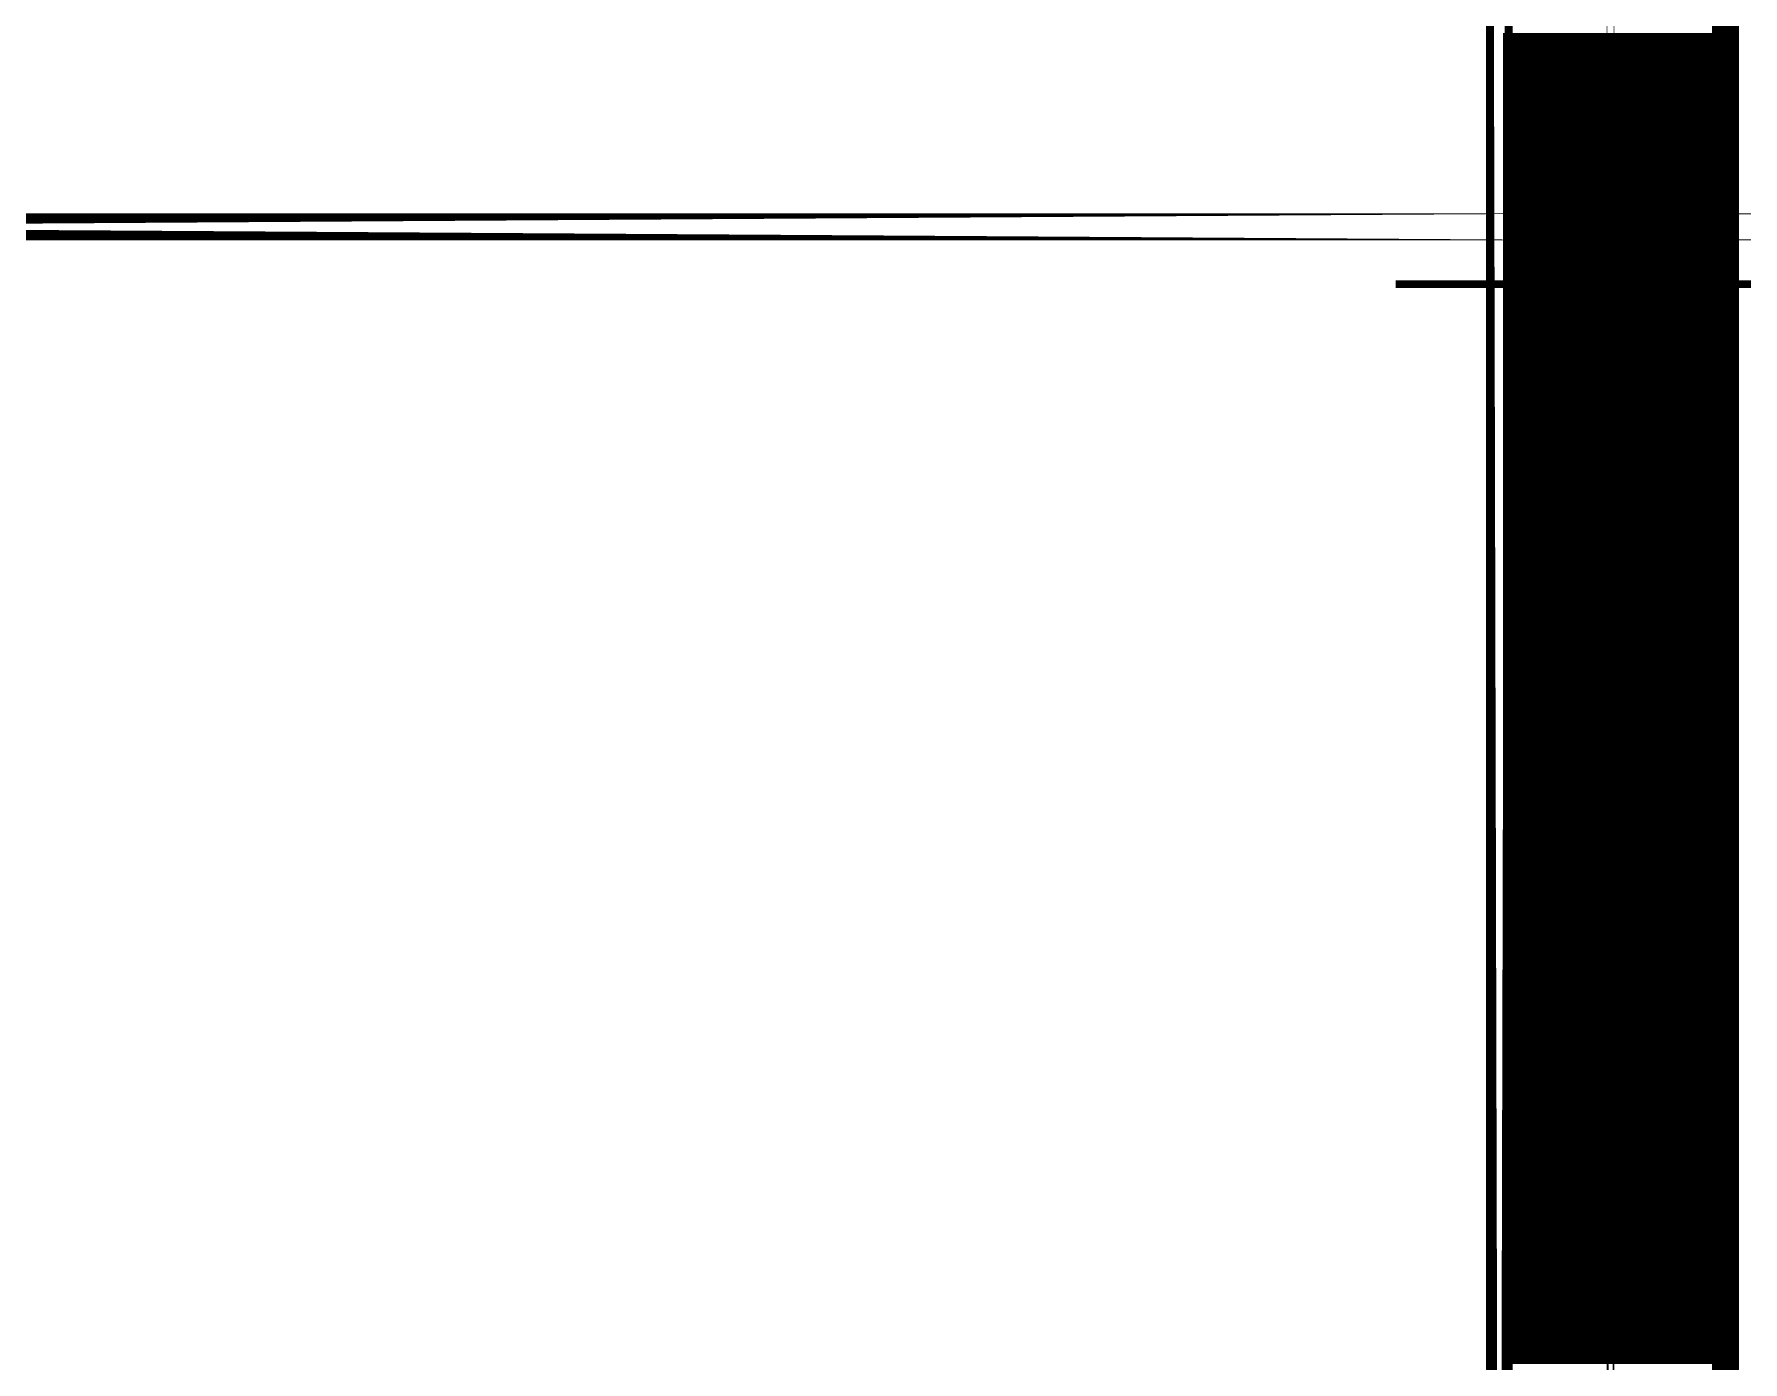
# Model space of a CAD drawing. Extents: x 0 to 359, y 1 to 652.
# Drawn here: x 201.17 to 238.89, y 416.81 to 446.13 of the extents above; entities that cross this region are included whole.
import ezdxf

# ---------------------------------------------------------------- set-up
doc = ezdxf.new("R2010")
doc.units = 0
doc.layers.add('C00-00-00-BLACK', color=7, linetype='CONTINUOUS')
doc.layers.add('CFF-FF-FF-WHITE', color=7, linetype='CONTINUOUS')

msp = doc.modelspace()

# ---------------------------------------------------------------- linework, layer by layer
at = {"layer": 'C00-00-00-BLACK'}
for points, const_width in [([(233.511, 520.785), (233.511, 271.356), (233.511, 520.785)], 0.5927), ([(238.505, 271.356), (238.505, 520.785), (238.505, 271.356)], 0.5927), ([(235.966, 447.971), (235.966, 426.297), (235.966, 447.971)], 0.1693), ([(235.966, 443.738), (235.966, 445.262), (235.966, 443.738)], 0.1693), ([(235.966, 441.875), (144.356, 441.875), (235.966, 441.875)], 0.5927), ([(235.966, 441.875), (327.575, 441.875), (235.966, 441.875)], 0.5927), ([(235.966, 416.899), (235.966, 442.299), (235.966, 416.899)], 0.1693), ([(294.386, 440.605), (231.225, 440.605), (294.386, 440.605)], 0.1693), ([(235.966, 424.857), (235.966, 423.333), (235.966, 424.857)], 0.1693), ([(235.966, 421.809), (235.966, 400.135), (235.966, 421.809)], 0.1693)]:
    msp.add_lwpolyline(points, close=True, dxfattribs=dict(at, const_width=const_width))
at = {"layer": 'CFF-FF-FF-WHITE', "const_width": 0.0931}
for points in [[(233.595, 446.109), (238.505, 446.109)], [(233.595, 446.024), (238.505, 446.024)], [(233.595, 445.939), (238.505, 445.939)], [(233.595, 445.855), (238.505, 445.855)], [(233.595, 445.77), (238.505, 445.77)], [(233.595, 445.685), (238.505, 445.685)], [(233.595, 445.601), (238.505, 445.601)], [(233.595, 445.516), (238.505, 445.516)], [(233.595, 445.431), (238.505, 445.431)], [(233.595, 445.347), (238.505, 445.347)], [(233.595, 445.262), (238.505, 445.262)], [(233.595, 445.177), (238.505, 445.177)], [(233.595, 445.093), (238.505, 445.093)], [(233.595, 445.008), (238.505, 445.008)], [(233.595, 444.923), (238.505, 444.923)], [(233.595, 444.839), (238.505, 444.839)], [(233.595, 444.754), (238.505, 444.754)], [(233.595, 444.669), (238.505, 444.669)], [(233.595, 444.585), (238.505, 444.585)], [(233.595, 444.5), (238.505, 444.5)], [(233.595, 444.415), (238.505, 444.415)], [(233.595, 444.331), (238.505, 444.331)], [(233.595, 444.246), (238.505, 444.246)], [(233.595, 444.161), (238.505, 444.161)], [(233.595, 444.077), (238.505, 444.077)], [(233.595, 443.992), (238.505, 443.992)], [(233.595, 443.907), (238.505, 443.907)], [(233.595, 443.823), (238.505, 443.823)], [(233.595, 443.738), (238.505, 443.738)], [(233.595, 443.653), (238.505, 443.653)], [(233.595, 443.569), (238.505, 443.569)], [(233.595, 443.484), (238.505, 443.484)], [(233.595, 443.399), (238.505, 443.399)], [(233.595, 443.315), (238.505, 443.315)], [(233.595, 443.23), (238.505, 443.23)], [(233.595, 443.145), (238.505, 443.145)], [(233.595, 443.061), (238.505, 443.061)], [(233.595, 442.976), (238.505, 442.976)], [(233.595, 442.891), (238.505, 442.891)], [(233.595, 442.807), (238.505, 442.807)], [(233.595, 442.722), (238.505, 442.722)], [(233.595, 442.637), (238.505, 442.637)], [(233.595, 442.553), (238.505, 442.553)], [(233.595, 442.468), (238.505, 442.468)], [(233.595, 442.383), (238.505, 442.383)], [(233.595, 442.299), (238.505, 442.299)], [(233.595, 442.214), (238.505, 442.214)], [(233.595, 442.129), (238.505, 442.129)], [(233.595, 442.045), (238.505, 442.045)], [(233.595, 441.96), (238.505, 441.96)], [(233.595, 441.875), (238.505, 441.875)], [(233.595, 441.791), (238.505, 441.791)], [(233.595, 441.706), (238.505, 441.706)], [(233.595, 441.621), (238.505, 441.621)], [(233.595, 441.537), (238.505, 441.537)], [(233.595, 441.452), (238.505, 441.452)], [(233.595, 441.367), (238.505, 441.367)], [(233.595, 441.283), (238.505, 441.283)], [(233.595, 441.198), (238.505, 441.198)], [(233.595, 441.113), (238.505, 441.113)], [(233.595, 441.029), (238.505, 441.029)], [(233.595, 440.944), (238.505, 440.944)], [(233.595, 440.859), (238.505, 440.859)], [(233.595, 440.775), (238.505, 440.775)], [(233.595, 440.69), (238.505, 440.69)], [(233.595, 440.605), (238.505, 440.605)], [(233.595, 440.521), (238.505, 440.521)], [(233.595, 440.436), (238.505, 440.436)], [(233.595, 440.351), (238.505, 440.351)], [(233.595, 440.267), (238.505, 440.267)], [(233.595, 440.182), (238.505, 440.182)], [(233.595, 440.097), (238.505, 440.097)], [(233.595, 440.013), (238.505, 440.013)], [(233.595, 439.928), (238.505, 439.928)], [(233.595, 439.843), (238.505, 439.843)], [(233.595, 439.759), (238.505, 439.759)], [(233.595, 439.674), (238.505, 439.674)], [(233.595, 439.589), (238.505, 439.589)], [(233.595, 439.505), (238.505, 439.505)], [(233.595, 439.42), (238.505, 439.42)], [(233.595, 439.335), (238.505, 439.335)], [(233.595, 439.251), (238.505, 439.251)], [(233.595, 439.166), (238.505, 439.166)], [(233.595, 439.081), (238.505, 439.081)], [(233.595, 438.997), (238.505, 438.997)], [(233.595, 438.912), (238.505, 438.912)], [(233.595, 438.827), (238.505, 438.827)], [(233.595, 438.743), (238.505, 438.743)], [(233.595, 438.658), (238.505, 438.658)], [(233.595, 438.573), (238.505, 438.573)], [(233.595, 438.489), (238.505, 438.489)], [(233.595, 438.404), (238.505, 438.404)], [(233.595, 438.319), (238.505, 438.319)], [(233.595, 438.235), (238.505, 438.235)], [(233.595, 438.15), (238.505, 438.15)], [(233.595, 438.065), (238.505, 438.065)], [(233.595, 437.981), (238.505, 437.981)], [(233.595, 437.896), (238.505, 437.896)], [(233.595, 437.811), (238.505, 437.811)], [(233.595, 437.727), (238.505, 437.727)], [(233.595, 437.642), (238.505, 437.642)], [(233.595, 437.557), (238.505, 437.557)], [(233.595, 437.473), (238.505, 437.473)], [(233.595, 437.388), (238.505, 437.388)], [(233.595, 437.303), (238.505, 437.303)], [(233.595, 437.219), (238.505, 437.219)], [(233.595, 437.134), (238.505, 437.134)], [(233.595, 437.049), (238.505, 437.049)], [(233.595, 436.965), (238.505, 436.965)], [(233.595, 436.88), (238.505, 436.88)], [(233.595, 436.795), (238.505, 436.795)], [(233.595, 436.711), (238.505, 436.711)], [(233.595, 436.626), (238.505, 436.626)], [(233.595, 436.541), (238.505, 436.541)], [(233.595, 436.457), (238.505, 436.457)], [(233.595, 436.372), (238.505, 436.372)], [(233.595, 436.287), (238.505, 436.287)], [(233.595, 436.203), (238.505, 436.203)], [(233.595, 436.118), (238.505, 436.118)], [(233.595, 436.033), (238.505, 436.033)], [(233.595, 435.949), (238.505, 435.949)], [(233.595, 435.864), (238.505, 435.864)], [(233.595, 435.779), (238.505, 435.779)], [(233.595, 435.695), (238.505, 435.695)], [(233.595, 435.61), (238.505, 435.61)], [(233.595, 435.525), (238.505, 435.525)], [(233.595, 435.441), (238.505, 435.441)], [(233.595, 435.356), (238.505, 435.356)], [(233.595, 435.271), (238.505, 435.271)], [(233.595, 435.187), (238.505, 435.187)], [(233.595, 435.102), (238.505, 435.102)], [(233.595, 435.017), (238.505, 435.017)], [(233.595, 434.933), (238.505, 434.933)], [(233.595, 434.848), (238.505, 434.848)], [(233.595, 434.763), (238.505, 434.763)], [(233.595, 434.679), (238.505, 434.679)], [(233.595, 434.594), (238.505, 434.594)], [(233.595, 434.509), (238.505, 434.509)], [(233.595, 434.425), (238.505, 434.425)], [(233.595, 434.34), (238.505, 434.34)], [(233.595, 434.255), (238.505, 434.255)], [(233.595, 434.171), (238.505, 434.171)], [(233.595, 434.086), (238.505, 434.086)], [(233.595, 434.001), (238.505, 434.001)], [(233.595, 433.917), (238.505, 433.917)], [(233.595, 433.832), (238.505, 433.832)], [(233.595, 433.747), (238.505, 433.747)], [(233.595, 433.663), (238.505, 433.663)], [(233.595, 433.578), (238.505, 433.578)], [(233.595, 433.493), (238.505, 433.493)], [(233.595, 433.409), (238.505, 433.409)], [(233.595, 433.324), (238.505, 433.324)], [(233.595, 433.239), (238.505, 433.239)], [(233.595, 433.155), (238.505, 433.155)], [(233.595, 433.07), (238.505, 433.07)], [(233.595, 432.985), (238.505, 432.985)], [(233.595, 432.901), (238.505, 432.901)], [(233.595, 432.816), (238.505, 432.816)], [(233.595, 432.731), (238.505, 432.731)], [(233.595, 432.647), (238.505, 432.647)], [(233.595, 432.562), (238.505, 432.562)], [(233.595, 432.477), (238.505, 432.477)], [(233.595, 432.393), (238.505, 432.393)], [(233.595, 432.308), (238.505, 432.308)], [(233.595, 432.223), (238.505, 432.223)], [(233.595, 432.139), (238.505, 432.139)], [(233.595, 432.054), (238.505, 432.054)], [(233.595, 431.969), (238.505, 431.969)], [(233.595, 431.885), (238.505, 431.885)], [(233.595, 431.8), (238.505, 431.8)], [(233.595, 431.715), (238.505, 431.715)], [(233.595, 431.631), (238.505, 431.631)], [(233.595, 431.546), (238.505, 431.546)], [(233.595, 431.461), (238.505, 431.461)], [(233.595, 431.377), (238.505, 431.377)], [(233.595, 431.292), (238.505, 431.292)], [(233.595, 431.207), (238.505, 431.207)], [(233.595, 431.123), (238.505, 431.123)], [(233.595, 431.038), (238.505, 431.038)], [(233.595, 430.953), (238.505, 430.953)], [(233.595, 430.869), (238.505, 430.869)], [(233.595, 430.784), (238.505, 430.784)], [(233.595, 430.699), (238.505, 430.699)], [(233.595, 430.615), (238.505, 430.615)], [(233.595, 430.53), (238.505, 430.53)], [(233.595, 430.445), (238.505, 430.445)], [(233.595, 430.361), (238.505, 430.361)], [(233.595, 430.276), (238.505, 430.276)], [(233.595, 430.191), (238.505, 430.191)], [(233.595, 430.107), (238.505, 430.107)], [(233.595, 430.022), (238.505, 430.022)], [(233.595, 429.937), (238.505, 429.937)], [(233.595, 429.853), (238.505, 429.853)], [(233.595, 429.768), (238.505, 429.768)], [(233.595, 429.683), (238.505, 429.683)], [(233.595, 429.599), (238.505, 429.599)], [(233.595, 429.514), (238.505, 429.514)], [(233.595, 429.429), (238.505, 429.429)], [(233.595, 429.345), (238.505, 429.345)], [(233.595, 429.26), (238.505, 429.26)], [(233.595, 429.175), (238.505, 429.175)], [(233.595, 429.091), (238.505, 429.091)], [(233.595, 429.006), (238.505, 429.006)], [(233.595, 428.921), (238.505, 428.921)], [(233.595, 428.837), (238.505, 428.837)], [(233.595, 428.752), (238.505, 428.752)], [(233.595, 428.667), (238.505, 428.667)], [(233.595, 428.583), (238.505, 428.583)], [(233.595, 428.498), (238.505, 428.498)], [(233.595, 428.413), (238.505, 428.413)], [(233.595, 428.329), (238.505, 428.329)], [(233.595, 428.244), (238.505, 428.244)], [(233.595, 428.159), (238.505, 428.159)], [(233.595, 428.075), (238.505, 428.075)], [(233.595, 427.99), (238.505, 427.99)], [(233.595, 427.905), (238.505, 427.905)], [(233.595, 427.821), (238.505, 427.821)], [(233.595, 427.736), (238.505, 427.736)], [(233.595, 427.651), (238.505, 427.651)], [(233.595, 427.567), (238.505, 427.567)], [(233.595, 427.482), (238.505, 427.482)], [(233.595, 427.397), (238.505, 427.397)], [(233.595, 427.313), (238.505, 427.313)], [(233.595, 427.228), (238.505, 427.228)], [(233.595, 427.143), (238.505, 427.143)], [(233.595, 427.059), (238.505, 427.059)], [(233.595, 426.974), (238.505, 426.974)], [(233.595, 426.889), (238.505, 426.889)], [(233.595, 426.805), (238.505, 426.805)], [(233.595, 426.72), (238.505, 426.72)], [(233.595, 426.635), (238.505, 426.635)], [(233.595, 426.551), (238.505, 426.551)], [(233.595, 426.466), (238.505, 426.466)], [(233.595, 426.381), (238.505, 426.381)], [(233.595, 426.297), (238.505, 426.297)], [(233.595, 426.212), (238.505, 426.212)], [(233.595, 426.127), (238.505, 426.127)], [(233.595, 426.043), (238.505, 426.043)], [(233.595, 425.958), (238.505, 425.958)], [(233.595, 425.873), (238.505, 425.873)], [(233.595, 425.789), (238.505, 425.789)], [(233.595, 425.704), (238.505, 425.704)], [(233.595, 425.619), (238.505, 425.619)], [(233.595, 425.535), (238.505, 425.535)], [(233.595, 425.45), (238.505, 425.45)], [(233.595, 425.365), (238.505, 425.365)], [(233.595, 425.281), (238.505, 425.281)], [(233.595, 425.196), (238.505, 425.196)], [(233.595, 425.111), (238.505, 425.111)], [(233.595, 425.027), (238.505, 425.027)], [(233.595, 424.942), (238.505, 424.942)], [(233.595, 424.857), (238.505, 424.857)], [(233.595, 424.773), (238.505, 424.773)], [(233.595, 424.688), (238.505, 424.688)], [(233.595, 424.603), (238.505, 424.603)], [(233.595, 424.519), (238.505, 424.519)], [(233.595, 424.434), (238.505, 424.434)], [(233.595, 424.349), (238.505, 424.349)], [(233.595, 424.265), (238.505, 424.265)], [(233.595, 424.18), (238.505, 424.18)], [(233.595, 424.095), (238.505, 424.095)], [(233.595, 424.011), (238.505, 424.011)], [(233.595, 423.926), (238.505, 423.926)], [(233.595, 423.841), (238.505, 423.841)], [(233.595, 423.757), (238.505, 423.757)], [(233.595, 423.672), (238.505, 423.672)], [(233.595, 423.587), (238.505, 423.587)], [(233.595, 423.503), (238.505, 423.503)], [(233.595, 423.418), (238.505, 423.418)], [(233.595, 423.333), (238.505, 423.333)], [(233.595, 423.249), (238.505, 423.249)], [(233.595, 423.164), (238.505, 423.164)], [(233.595, 423.079), (238.505, 423.079)], [(233.595, 422.995), (238.505, 422.995)], [(233.595, 422.91), (238.505, 422.91)], [(233.595, 422.825), (238.505, 422.825)], [(233.595, 422.741), (238.505, 422.741)], [(233.595, 422.656), (238.505, 422.656)], [(233.595, 422.571), (238.505, 422.571)], [(233.595, 422.487), (238.505, 422.487)], [(233.595, 422.402), (238.505, 422.402)], [(233.595, 422.317), (238.505, 422.317)], [(233.595, 422.233), (238.505, 422.233)], [(233.595, 422.148), (238.505, 422.148)], [(233.595, 422.063), (238.505, 422.063)], [(233.595, 421.979), (238.505, 421.979)], [(233.595, 421.894), (238.505, 421.894)], [(233.595, 421.809), (238.505, 421.809)], [(233.595, 421.725), (238.505, 421.725)], [(233.595, 421.64), (238.505, 421.64)], [(233.595, 421.555), (238.505, 421.555)], [(233.595, 421.471), (238.505, 421.471)], [(233.595, 421.386), (238.505, 421.386)], [(233.595, 421.301), (238.505, 421.301)], [(233.595, 421.217), (238.505, 421.217)], [(233.595, 421.132), (238.505, 421.132)], [(233.595, 421.047), (238.505, 421.047)], [(233.595, 420.963), (238.505, 420.963)], [(233.595, 420.878), (238.505, 420.878)], [(233.595, 420.793), (238.505, 420.793)], [(233.595, 420.709), (238.505, 420.709)], [(233.595, 420.624), (238.505, 420.624)], [(233.595, 420.539), (238.505, 420.539)], [(233.595, 420.455), (238.505, 420.455)], [(233.595, 420.37), (238.505, 420.37)], [(233.595, 420.285), (238.505, 420.285)], [(233.595, 420.201), (238.505, 420.201)], [(233.595, 420.116), (238.505, 420.116)], [(233.595, 420.031), (238.505, 420.031)], [(233.595, 419.947), (238.505, 419.947)], [(233.595, 419.862), (238.505, 419.862)], [(233.595, 419.777), (238.505, 419.777)], [(233.595, 419.693), (238.505, 419.693)], [(233.595, 419.608), (238.505, 419.608)], [(233.595, 419.523), (238.505, 419.523)], [(233.595, 419.439), (238.505, 419.439)], [(233.595, 419.354), (238.505, 419.354)], [(233.595, 419.269), (238.505, 419.269)], [(233.595, 419.185), (238.505, 419.185)], [(233.595, 419.1), (238.505, 419.1)], [(233.595, 419.015), (238.505, 419.015)], [(233.595, 418.931), (238.505, 418.931)], [(233.595, 418.846), (238.505, 418.846)], [(233.595, 418.761), (238.505, 418.761)], [(233.595, 418.677), (238.505, 418.677)], [(233.595, 418.592), (238.505, 418.592)], [(233.595, 418.507), (238.505, 418.507)], [(233.595, 418.423), (238.505, 418.423)], [(233.595, 418.338), (238.505, 418.338)], [(233.595, 418.253), (238.505, 418.253)], [(233.595, 418.169), (238.505, 418.169)], [(233.595, 418.084), (238.505, 418.084)], [(233.595, 417.999), (238.505, 417.999)], [(233.595, 417.915), (238.505, 417.915)], [(233.595, 417.83), (238.505, 417.83)], [(233.595, 417.745), (238.505, 417.745)], [(233.595, 417.661), (238.505, 417.661)], [(233.595, 417.576), (238.505, 417.576)], [(233.595, 417.491), (238.505, 417.491)], [(233.595, 417.407), (238.505, 417.407)], [(233.595, 417.322), (238.505, 417.322)], [(233.595, 417.237), (238.505, 417.237)], [(233.595, 417.153), (238.505, 417.153)], [(233.595, 417.068), (238.505, 417.068)], [(233.595, 416.983), (238.505, 416.983)], [(233.595, 416.899), (238.505, 416.899)], [(233.595, 416.814), (238.505, 416.814)]]:
    msp.add_lwpolyline(points, dxfattribs=at)
at = {"layer": 'CFF-FF-FF-WHITE'}
for points in [[(233.595, 446.109), (238.505, 446.109)], [(233.595, 446.024), (238.505, 446.024)], [(233.595, 445.939), (238.505, 445.939)], [(233.595, 445.855), (238.505, 445.855)], [(233.595, 445.77), (238.505, 445.77)], [(233.595, 445.685), (238.505, 445.685)], [(233.595, 445.601), (238.505, 445.601)], [(233.595, 445.516), (238.505, 445.516)], [(233.595, 445.431), (238.505, 445.431)], [(233.595, 445.347), (238.505, 445.347)], [(233.595, 445.262), (238.505, 445.262)], [(233.595, 445.177), (238.505, 445.177)], [(233.595, 445.093), (238.505, 445.093)], [(233.595, 445.008), (238.505, 445.008)], [(233.595, 444.923), (238.505, 444.923)], [(233.595, 444.839), (238.505, 444.839)], [(233.595, 444.754), (238.505, 444.754)], [(233.595, 444.669), (238.505, 444.669)], [(233.595, 444.585), (238.505, 444.585)], [(233.595, 444.5), (238.505, 444.5)], [(233.595, 444.415), (238.505, 444.415)], [(233.595, 444.331), (238.505, 444.331)], [(233.595, 444.246), (238.505, 444.246)], [(233.595, 444.161), (238.505, 444.161)], [(233.595, 444.077), (238.505, 444.077)], [(233.595, 443.992), (238.505, 443.992)], [(233.595, 443.907), (238.505, 443.907)], [(233.595, 443.823), (238.505, 443.823)], [(233.595, 443.738), (238.505, 443.738)], [(233.595, 443.653), (238.505, 443.653)], [(233.595, 443.569), (238.505, 443.569)], [(233.595, 443.484), (238.505, 443.484)], [(233.595, 443.399), (238.505, 443.399)], [(233.595, 443.315), (238.505, 443.315)], [(233.595, 443.23), (238.505, 443.23)], [(233.595, 443.145), (238.505, 443.145)], [(233.595, 443.061), (238.505, 443.061)], [(233.595, 442.976), (238.505, 442.976)], [(233.595, 442.891), (238.505, 442.891)], [(233.595, 442.807), (238.505, 442.807)], [(233.595, 442.722), (238.505, 442.722)], [(233.595, 442.637), (238.505, 442.637)], [(233.595, 442.553), (238.505, 442.553)], [(233.595, 442.468), (238.505, 442.468)], [(233.595, 442.383), (238.505, 442.383)], [(233.595, 442.299), (238.505, 442.299)], [(233.595, 442.214), (238.505, 442.214)], [(233.595, 442.129), (238.505, 442.129)], [(233.595, 442.045), (238.505, 442.045)], [(233.595, 441.96), (238.505, 441.96)], [(233.595, 441.875), (238.505, 441.875)], [(233.595, 441.791), (238.505, 441.791)], [(233.595, 441.706), (238.505, 441.706)], [(233.595, 441.621), (238.505, 441.621)], [(233.595, 441.537), (238.505, 441.537)], [(233.595, 441.452), (238.505, 441.452)], [(233.595, 441.367), (238.505, 441.367)], [(233.595, 441.283), (238.505, 441.283)], [(233.595, 441.198), (238.505, 441.198)], [(233.595, 441.113), (238.505, 441.113)], [(233.595, 441.029), (238.505, 441.029)], [(233.595, 440.944), (238.505, 440.944)], [(233.595, 440.859), (238.505, 440.859)], [(233.595, 440.775), (238.505, 440.775)], [(233.595, 440.69), (238.505, 440.69)], [(233.595, 440.605), (238.505, 440.605)], [(233.595, 440.521), (238.505, 440.521)], [(233.595, 440.436), (238.505, 440.436)], [(233.595, 440.351), (238.505, 440.351)], [(233.595, 440.267), (238.505, 440.267)], [(233.595, 440.182), (238.505, 440.182)], [(233.595, 440.097), (238.505, 440.097)], [(233.595, 440.013), (238.505, 440.013)], [(233.595, 439.928), (238.505, 439.928)], [(233.595, 439.843), (238.505, 439.843)], [(233.595, 439.759), (238.505, 439.759)], [(233.595, 439.674), (238.505, 439.674)], [(233.595, 439.589), (238.505, 439.589)], [(233.595, 439.505), (238.505, 439.505)], [(233.595, 439.42), (238.505, 439.42)], [(233.595, 439.335), (238.505, 439.335)], [(233.595, 439.251), (238.505, 439.251)], [(233.595, 439.166), (238.505, 439.166)], [(233.595, 439.081), (238.505, 439.081)], [(233.595, 438.997), (238.505, 438.997)], [(233.595, 438.912), (238.505, 438.912)], [(233.595, 438.827), (238.505, 438.827)], [(233.595, 438.743), (238.505, 438.743)], [(233.595, 438.658), (238.505, 438.658)], [(233.595, 438.573), (238.505, 438.573)], [(233.595, 438.489), (238.505, 438.489)], [(233.595, 438.404), (238.505, 438.404)], [(233.595, 438.319), (238.505, 438.319)], [(233.595, 438.235), (238.505, 438.235)], [(233.595, 438.15), (238.505, 438.15)], [(233.595, 438.065), (238.505, 438.065)], [(233.595, 437.981), (238.505, 437.981)], [(233.595, 437.896), (238.505, 437.896)], [(233.595, 437.811), (238.505, 437.811)], [(233.595, 437.727), (238.505, 437.727)], [(233.595, 437.642), (238.505, 437.642)], [(233.595, 437.557), (238.505, 437.557)], [(233.595, 437.473), (238.505, 437.473)], [(233.595, 437.388), (238.505, 437.388)], [(233.595, 437.303), (238.505, 437.303)], [(233.595, 437.219), (238.505, 437.219)], [(233.595, 437.134), (238.505, 437.134)], [(233.595, 437.049), (238.505, 437.049)], [(233.595, 436.965), (238.505, 436.965)], [(233.595, 436.88), (238.505, 436.88)], [(233.595, 436.795), (238.505, 436.795)], [(233.595, 436.711), (238.505, 436.711)], [(233.595, 436.626), (238.505, 436.626)], [(233.595, 436.541), (238.505, 436.541)], [(233.595, 436.457), (238.505, 436.457)], [(233.595, 436.372), (238.505, 436.372)], [(233.595, 436.287), (238.505, 436.287)], [(233.595, 436.203), (238.505, 436.203)], [(233.595, 436.118), (238.505, 436.118)], [(233.595, 436.033), (238.505, 436.033)], [(233.595, 435.949), (238.505, 435.949)], [(233.595, 435.864), (238.505, 435.864)], [(233.595, 435.779), (238.505, 435.779)], [(233.595, 435.695), (238.505, 435.695)], [(233.595, 435.61), (238.505, 435.61)], [(233.595, 435.525), (238.505, 435.525)], [(233.595, 435.441), (238.505, 435.441)], [(233.595, 435.356), (238.505, 435.356)], [(233.595, 435.271), (238.505, 435.271)], [(233.595, 435.187), (238.505, 435.187)], [(233.595, 435.102), (238.505, 435.102)], [(233.595, 435.017), (238.505, 435.017)], [(233.595, 434.933), (238.505, 434.933)], [(233.595, 434.848), (238.505, 434.848)], [(233.595, 434.763), (238.505, 434.763)], [(233.595, 434.679), (238.505, 434.679)], [(233.595, 434.594), (238.505, 434.594)], [(233.595, 434.509), (238.505, 434.509)], [(233.595, 434.425), (238.505, 434.425)], [(233.595, 434.34), (238.505, 434.34)], [(233.595, 434.255), (238.505, 434.255)], [(233.595, 434.171), (238.505, 434.171)], [(233.595, 434.086), (238.505, 434.086)], [(233.595, 434.001), (238.505, 434.001)], [(233.595, 433.917), (238.505, 433.917)], [(233.595, 433.832), (238.505, 433.832)], [(233.595, 433.747), (238.505, 433.747)], [(233.595, 433.663), (238.505, 433.663)], [(233.595, 433.578), (238.505, 433.578)], [(233.595, 433.493), (238.505, 433.493)], [(233.595, 433.409), (238.505, 433.409)], [(233.595, 433.324), (238.505, 433.324)], [(233.595, 433.239), (238.505, 433.239)], [(233.595, 433.155), (238.505, 433.155)], [(233.595, 433.07), (238.505, 433.07)], [(233.595, 432.985), (238.505, 432.985)], [(233.595, 432.901), (238.505, 432.901)], [(233.595, 432.816), (238.505, 432.816)], [(233.595, 432.731), (238.505, 432.731)], [(233.595, 432.647), (238.505, 432.647)], [(233.595, 432.562), (238.505, 432.562)], [(233.595, 432.477), (238.505, 432.477)], [(233.595, 432.393), (238.505, 432.393)], [(233.595, 432.308), (238.505, 432.308)], [(233.595, 432.223), (238.505, 432.223)], [(233.595, 432.139), (238.505, 432.139)], [(233.595, 432.054), (238.505, 432.054)], [(233.595, 431.969), (238.505, 431.969)], [(233.595, 431.885), (238.505, 431.885)], [(233.595, 431.8), (238.505, 431.8)], [(233.595, 431.715), (238.505, 431.715)], [(233.595, 431.631), (238.505, 431.631)], [(233.595, 431.546), (238.505, 431.546)], [(233.595, 431.461), (238.505, 431.461)], [(233.595, 431.377), (238.505, 431.377)], [(233.595, 431.292), (238.505, 431.292)], [(233.595, 431.207), (238.505, 431.207)], [(233.595, 431.123), (238.505, 431.123)], [(233.595, 431.038), (238.505, 431.038)], [(233.595, 430.953), (238.505, 430.953)], [(233.595, 430.869), (238.505, 430.869)], [(233.595, 430.784), (238.505, 430.784)], [(233.595, 430.699), (238.505, 430.699)], [(233.595, 430.615), (238.505, 430.615)], [(233.595, 430.53), (238.505, 430.53)], [(233.595, 430.445), (238.505, 430.445)], [(233.595, 430.361), (238.505, 430.361)], [(233.595, 430.276), (238.505, 430.276)], [(233.595, 430.191), (238.505, 430.191)], [(233.595, 430.107), (238.505, 430.107)], [(233.595, 430.022), (238.505, 430.022)], [(233.595, 429.937), (238.505, 429.937)], [(233.595, 429.853), (238.505, 429.853)], [(233.595, 429.768), (238.505, 429.768)], [(233.595, 429.683), (238.505, 429.683)], [(233.595, 429.599), (238.505, 429.599)], [(233.595, 429.514), (238.505, 429.514)], [(233.595, 429.429), (238.505, 429.429)], [(233.595, 429.345), (238.505, 429.345)], [(233.595, 429.26), (238.505, 429.26)], [(233.595, 429.175), (238.505, 429.175)], [(233.595, 429.091), (238.505, 429.091)], [(233.595, 429.006), (238.505, 429.006)], [(233.595, 428.921), (238.505, 428.921)], [(233.595, 428.837), (238.505, 428.837)], [(233.595, 428.752), (238.505, 428.752)], [(233.595, 428.667), (238.505, 428.667)], [(233.595, 428.583), (238.505, 428.583)], [(233.595, 428.498), (238.505, 428.498)], [(233.595, 428.413), (238.505, 428.413)], [(233.595, 428.329), (238.505, 428.329)], [(233.595, 428.244), (238.505, 428.244)], [(233.595, 428.159), (238.505, 428.159)], [(233.595, 428.075), (238.505, 428.075)], [(233.595, 427.99), (238.505, 427.99)], [(233.595, 427.905), (238.505, 427.905)], [(233.595, 427.821), (238.505, 427.821)], [(233.595, 427.736), (238.505, 427.736)], [(233.595, 427.651), (238.505, 427.651)], [(233.595, 427.567), (238.505, 427.567)], [(233.595, 427.482), (238.505, 427.482)], [(233.595, 427.397), (238.505, 427.397)], [(233.595, 427.313), (238.505, 427.313)], [(233.595, 427.228), (238.505, 427.228)], [(233.595, 427.143), (238.505, 427.143)], [(233.595, 427.059), (238.505, 427.059)], [(233.595, 426.974), (238.505, 426.974)], [(233.595, 426.889), (238.505, 426.889)], [(233.595, 426.805), (238.505, 426.805)], [(233.595, 426.72), (238.505, 426.72)], [(233.595, 426.635), (238.505, 426.635)], [(233.595, 426.551), (238.505, 426.551)], [(233.595, 426.466), (238.505, 426.466)], [(233.595, 426.381), (238.505, 426.381)], [(233.595, 426.297), (238.505, 426.297)], [(233.595, 426.212), (238.505, 426.212)], [(233.595, 426.127), (238.505, 426.127)], [(233.595, 426.043), (238.505, 426.043)], [(233.595, 425.958), (238.505, 425.958)], [(233.595, 425.873), (238.505, 425.873)], [(233.595, 425.789), (238.505, 425.789)], [(233.595, 425.704), (238.505, 425.704)], [(233.595, 425.619), (238.505, 425.619)], [(233.595, 425.535), (238.505, 425.535)], [(233.595, 425.45), (238.505, 425.45)], [(233.595, 425.365), (238.505, 425.365)], [(233.595, 425.281), (238.505, 425.281)], [(233.595, 425.196), (238.505, 425.196)], [(233.595, 425.111), (238.505, 425.111)], [(233.595, 425.027), (238.505, 425.027)], [(233.595, 424.942), (238.505, 424.942)], [(233.595, 424.857), (238.505, 424.857)], [(233.595, 424.773), (238.505, 424.773)], [(233.595, 424.688), (238.505, 424.688)], [(233.595, 424.603), (238.505, 424.603)], [(233.595, 424.519), (238.505, 424.519)], [(233.595, 424.434), (238.505, 424.434)], [(233.595, 424.349), (238.505, 424.349)], [(233.595, 424.265), (238.505, 424.265)], [(233.595, 424.18), (238.505, 424.18)], [(233.595, 424.095), (238.505, 424.095)], [(233.595, 424.011), (238.505, 424.011)], [(233.595, 423.926), (238.505, 423.926)], [(233.595, 423.841), (238.505, 423.841)], [(233.595, 423.757), (238.505, 423.757)], [(233.595, 423.672), (238.505, 423.672)], [(233.595, 423.587), (238.505, 423.587)], [(233.595, 423.503), (238.505, 423.503)], [(233.595, 423.418), (238.505, 423.418)], [(233.595, 423.333), (238.505, 423.333)], [(233.595, 423.249), (238.505, 423.249)], [(233.595, 423.164), (238.505, 423.164)], [(233.595, 423.079), (238.505, 423.079)], [(233.595, 422.995), (238.505, 422.995)], [(233.595, 422.91), (238.505, 422.91)], [(233.595, 422.825), (238.505, 422.825)], [(233.595, 422.741), (238.505, 422.741)], [(233.595, 422.656), (238.505, 422.656)], [(233.595, 422.571), (238.505, 422.571)], [(233.595, 422.487), (238.505, 422.487)], [(233.595, 422.402), (238.505, 422.402)], [(233.595, 422.317), (238.505, 422.317)], [(233.595, 422.233), (238.505, 422.233)], [(233.595, 422.148), (238.505, 422.148)], [(233.595, 422.063), (238.505, 422.063)], [(233.595, 421.979), (238.505, 421.979)], [(233.595, 421.894), (238.505, 421.894)], [(233.595, 421.809), (238.505, 421.809)], [(233.595, 421.725), (238.505, 421.725)], [(233.595, 421.64), (238.505, 421.64)], [(233.595, 421.555), (238.505, 421.555)], [(233.595, 421.471), (238.505, 421.471)], [(233.595, 421.386), (238.505, 421.386)], [(233.595, 421.301), (238.505, 421.301)], [(233.595, 421.217), (238.505, 421.217)], [(233.595, 421.132), (238.505, 421.132)], [(233.595, 421.047), (238.505, 421.047)], [(233.595, 420.963), (238.505, 420.963)], [(233.595, 420.878), (238.505, 420.878)], [(233.595, 420.793), (238.505, 420.793)], [(233.595, 420.709), (238.505, 420.709)], [(233.595, 420.624), (238.505, 420.624)], [(233.595, 420.539), (238.505, 420.539)], [(233.595, 420.455), (238.505, 420.455)], [(233.595, 420.37), (238.505, 420.37)], [(233.595, 420.285), (238.505, 420.285)], [(233.595, 420.201), (238.505, 420.201)], [(233.595, 420.116), (238.505, 420.116)], [(233.595, 420.031), (238.505, 420.031)], [(233.595, 419.947), (238.505, 419.947)], [(233.595, 419.862), (238.505, 419.862)], [(233.595, 419.777), (238.505, 419.777)], [(233.595, 419.693), (238.505, 419.693)], [(233.595, 419.608), (238.505, 419.608)], [(233.595, 419.523), (238.505, 419.523)], [(233.595, 419.439), (238.505, 419.439)], [(233.595, 419.354), (238.505, 419.354)], [(233.595, 419.269), (238.505, 419.269)], [(233.595, 419.185), (238.505, 419.185)], [(233.595, 419.1), (238.505, 419.1)], [(233.595, 419.015), (238.505, 419.015)], [(233.595, 418.931), (238.505, 418.931)], [(233.595, 418.846), (238.505, 418.846)], [(233.595, 418.761), (238.505, 418.761)], [(233.595, 418.677), (238.505, 418.677)], [(233.595, 418.592), (238.505, 418.592)], [(233.595, 418.507), (238.505, 418.507)], [(233.595, 418.423), (238.505, 418.423)], [(233.595, 418.338), (238.505, 418.338)], [(233.595, 418.253), (238.505, 418.253)], [(233.595, 418.169), (238.505, 418.169)], [(233.595, 418.084), (238.505, 418.084)], [(233.595, 417.999), (238.505, 417.999)], [(233.595, 417.915), (238.505, 417.915)], [(233.595, 417.83), (238.505, 417.83)], [(233.595, 417.745), (238.505, 417.745)], [(233.595, 417.661), (238.505, 417.661)], [(233.595, 417.576), (238.505, 417.576)], [(233.595, 417.491), (238.505, 417.491)], [(233.595, 417.407), (238.505, 417.407)], [(233.595, 417.322), (238.505, 417.322)], [(233.595, 417.237), (238.505, 417.237)], [(233.595, 417.153), (238.505, 417.153)], [(233.595, 417.068), (238.505, 417.068)], [(233.595, 416.983), (238.505, 416.983)], [(233.595, 416.899), (238.505, 416.899)]]:
    msp.add_lwpolyline(points, close=True, dxfattribs=at)

doc.saveas('drawing.dxf')
